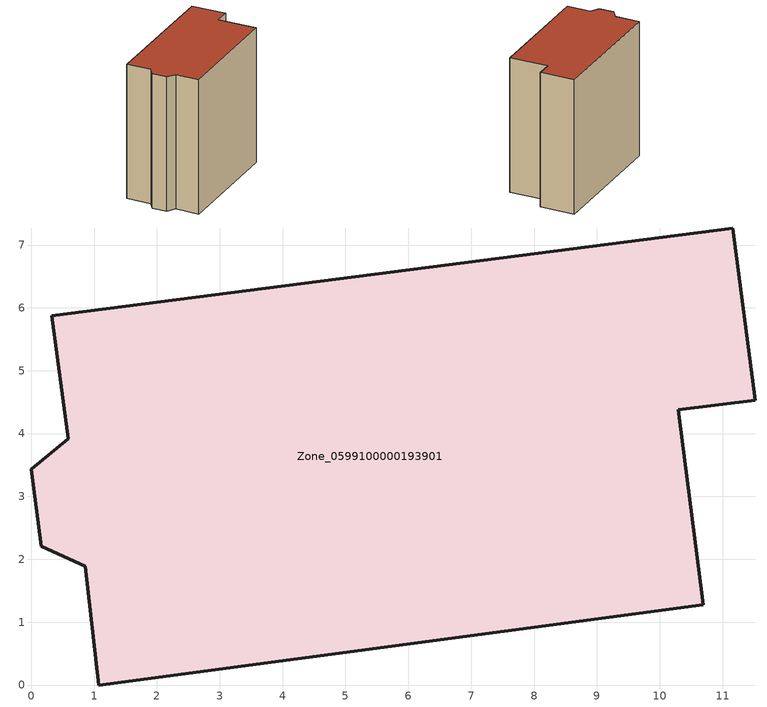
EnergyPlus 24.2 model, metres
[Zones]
Zone_0599100000193901
 floor ground (C_G): 10.29,4.38 10.69,1.28 1.07,0 0.86,1.89 0.16,2.21 0,3.43 0.59,3.92 0.33,5.87 11.16,7.27 11.52,4.53 z0
 wall outside (C_F): 0,3.43 0.16,2.21 0.86,1.89 1.07,0 10.69,1.28 10.29,4.38 11.52,4.53 11.16,7.27 0.33,5.87 0.59,3.92 0,3.43 z0:11.04
 roof outside (C_R): 11.52,4.53 11.16,7.27 0.33,5.87 0.59,3.92 0,3.43 0.16,2.21 0.86,1.89 1.07,0 10.69,1.28 10.29,4.38 z11.04
[BUILDING]
Pand.0599100000193901: North Axis=0; Terrain=City; Loads Convergence Tolerance Value=0.04; Temperature Convergence Tolerance Value=0.4; Solar Distribution=FullExterior; Maximum Number of Warmup Days=25; Minimum Number of Warmup Days=1
[Site:Location]
Rotterdam.The.Hague.AP_ZH_NLD Design_Conditions: Latitude=51.96; Longitude=4.45; Time Zone=1; Elevation=-4.5
[SITE:GROUNDTEMPERATURE:BUILDINGSURFACE]
18, 18, 18, 18, 18, 18, 18, 18, 18, 18, 18, 18
[MATERIAL] Thermal Absorptance=0.9; Solar Absorptance=0.7; Visible Absorptance=0.7
Name | Roughness | Thickness | Conductivity | Density | Specific Heat
G.TI.1946 | MediumSmooth | 0.15 | 1 | 540 | 1210
F.TI.1946 | Rough | 0.3 | 0.857143 | 1920 | 840
R.TI.1946 | MediumRough | 0.2 | 0.1 | 1500 | 1000
[CONSTRUCTION]
C_G: G.TI.1946
C_F: F.TI.1946
C_R: R.TI.1946
[ZONE]
Zone_0599100000193901: Type=1; Multiplier=1; Ceiling Height=Autocalculate; Volume=Autocalculate; Floor Area=autocalculate; Part of Total Floor Area=Yes
[ZONEINFILTRATION:DESIGNFLOWRATE]
Infil_Zone_0599100000193901: Zone or ZoneList or Space or SpaceList=Zone_0599100000193901; Schedule=AlwaysOn; Design Flow Rate Calculation Method=Flow/Area; Flow Rate per Floor Area=0.003; Constant Term Coefficient=1; Temperature Term Coefficient=0; Velocity Term Coefficient=0; Velocity Squared Term Coefficient=0
[HVACTEMPLATE:ZONE:IDEALLOADSAIRSYSTEM]
Zone_0599100000193901: Maximum Heating Supply Air Temperature=50; Minimum Cooling Supply Air Temperature=13; Maximum Heating Supply Air Humidity Ratio=0.0156; Minimum Cooling Supply Air Humidity Ratio=0.0077; Heating Limit=NoLimit; Cooling Limit=NoLimit; Dehumidification Control Type=ConstantSensibleHeatRatio; Cooling Sensible Heat Ratio=0.7; Dehumidification Setpoint=60; Humidification Control Type=None; Humidification Setpoint=30; Outdoor Air Method=None; Outdoor Air Flow Rate per Person=0.00944; Outdoor Air Flow Rate per Zone Floor Area=0; Outdoor Air Flow Rate per Zone=0; Demand Controlled Ventilation Type=None; Outdoor Air Economizer Type=NoEconomizer; Heat Recovery Type=None; Sensible Heat Recovery Effectiveness=0.7; Latent Heat Recovery Effectiveness=0.65
[ZONECONTROL:THERMOSTAT]
ThermostatControl_Zone_0599100000193901: Zone or ZoneList=Zone_0599100000193901; Control Type Schedule=DualSetpointControlType; Control 1=Thermostat_Zone_0599100000193901; Temperature Difference Between Cutout And Setpoint=0
[THERMOSTATSETPOINT:DUALSETPOINT]
Thermostat_Zone_0599100000193901: Heating Setpoint Temperature Schedule=HeatingSetpoint_Zone_0599100000193901; Cooling Setpoint Temperature Schedule=CoolingSetpoint_Zone_0599100000193901
[SCHEDULE:COMPACT]
HeatingSetpoint_Zone_0599100000193901: Through: 12/31, For: AllDays, Until: 24:00, 21
CoolingSetpoint_Zone_0599100000193901: Through: 12/31, For: AllDays, Until: 24:00, 24
DualSetpointControlType: Through: 12/31, For: AllDays, Until: 24:00, 4
AlwaysOn: Through: 12/31, For: AllDays, Until: 24:00, 1
